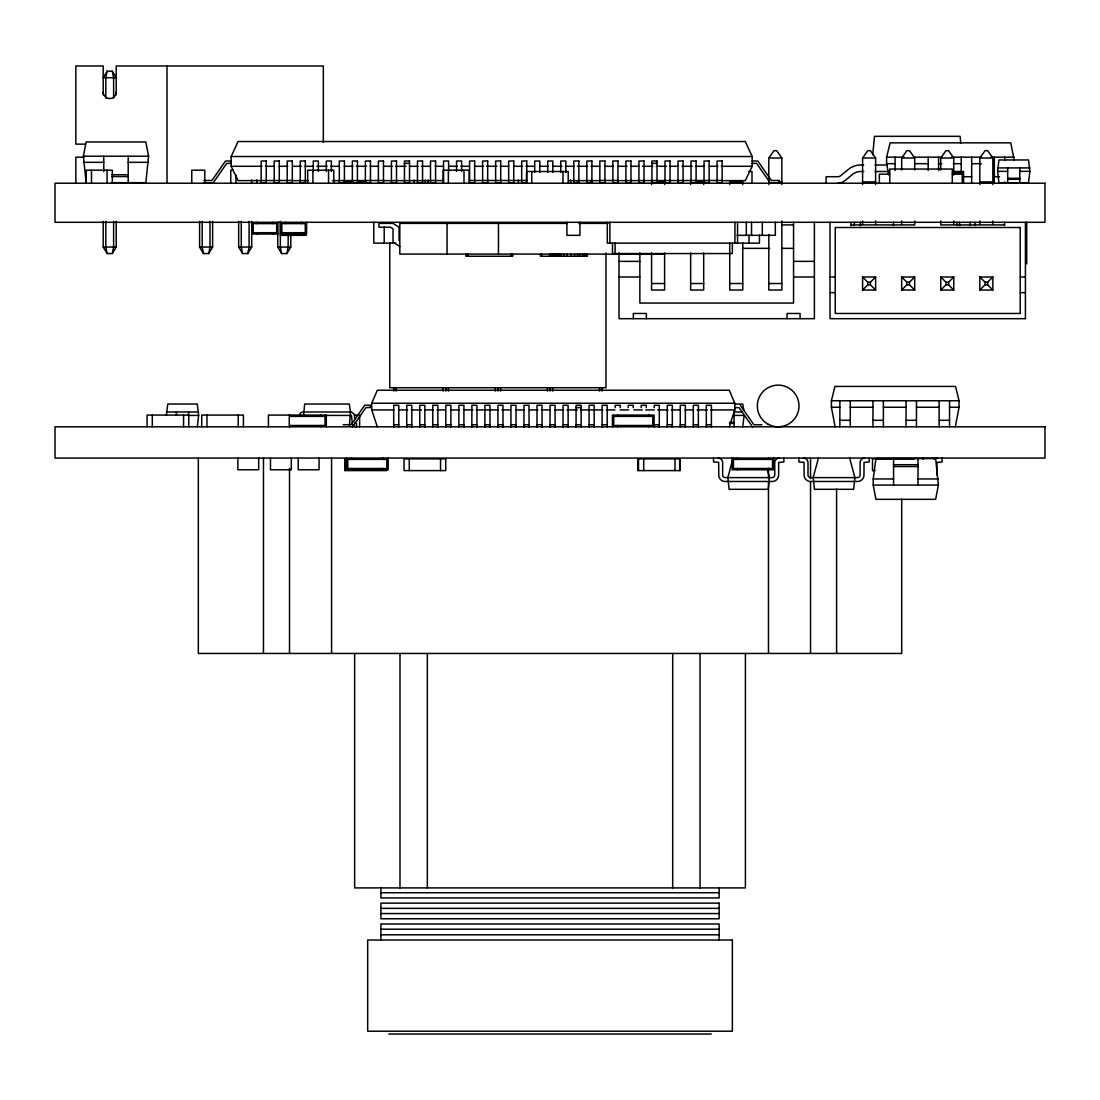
<?xml version="1.0" encoding="UTF-8"?>
<svg xmlns="http://www.w3.org/2000/svg" width="1100" height="1100" viewBox="0 0 1100 1100"><rect width="100%" height="100%" fill="white"/><g stroke="black" fill="none" stroke-linecap="round" stroke-linejoin="round"><path stroke-width="1.5" d="M354.819 422.359L355.066 423.321L356.538 423.39L356.538 426.8M872.699 154.866L874.514 136.331L960.094 136.331L960.754 143.069M349.47 425.178L350.474 411.991L349.305 404.03L304.686 404.03L303.518 415.415M197.299 426.8L198.646 415.415L197.299 404.03L167.722 404.03L166.375 415.415M742.761 426.8L744.109 415.415L734.03 415.415M1029.861 171.339L1028.514 182.724L998.938 182.724L997.59 171.339L998.938 159.954L1028.514 159.954L1029.861 171.339L1019.782 171.339M86.13 182.696L83.394 156.214L86.13 141.969L145.833 141.969L148.569 156.214L145.833 182.696L111.402 182.696M873.207 478.954L875.944 458.59L935.646 458.59L938.383 485.072L935.646 499.331L875.944 499.331L873.207 485.072L873.207 478.954L893.571 478.954M853.971 225.555L854.59 222.296M955.336 426.8L959.062 407.261L959.062 400.757L955.543 386.43L834.914 386.43L831.407 400.757L831.407 407.261L835.12 426.8M107.099 71.198L103.194 77.715L116.215 77.715L112.31 71.198L107.099 71.198L105.806 77.715L105.806 98.244M103.194 221.389L103.194 247.046L107.099 253.564L112.31 253.564L113.616 247.046L113.616 221.389M199.581 221.389L199.581 247.046L203.486 253.564L208.697 253.564L210.004 247.046L210.004 221.389M238.659 221.389L238.659 247.046L242.564 253.564L247.775 253.564L249.081 247.046L249.081 221.389M277.736 233.365L277.736 247.046L281.641 253.564L286.853 253.564L288.159 247.046L288.159 235.07M888.773 175.079L886.614 163.68L886.614 157.176L890.134 142.849L1010.749 142.849L1014.269 160.421M299.296 415.374L300.534 412.94L302.569 411.991L351.423 411.991L354.351 414.274L354.819 419.402M733.067 458.067L727.856 477.606L729.107 489.321L768.295 489.321L769.546 477.606L767.374 469.466M818.414 458.067L813.202 477.606L814.454 489.321L853.641 489.321L854.879 477.606L849.668 458.067M729.245 426.8L734.814 409.929L734.814 403.232L729.245 390.225L377.314 390.225L371.745 403.232L371.745 409.929L377.314 426.8M292.311 180.482L238.054 180.62L231.151 166.292L231.151 156.516L238.054 141.542L745.277 141.542L752.18 156.516L752.18 166.292L745.277 180.62L723.003 180.62M112.31 253.564L116.215 247.046L116.215 221.389M208.697 253.564L212.616 247.046L212.616 221.389M247.775 253.564L251.694 247.046L251.694 221.389M286.853 253.564L290.771 247.046L290.771 235.07M352.413 427.034L365.956 407.564L370.384 407.564L370.384 405.226L364.732 405.226L351.189 424.683L343.186 424.683M768.804 184.539L768.804 158.015L774.015 150.659L776.628 150.659L781.839 158.015L781.839 184.539M862.593 184.539L862.593 158.015L867.804 150.659L870.402 150.659L875.614 158.015L875.614 184.539M901.67 169.978L901.67 158.015L906.881 150.659L909.48 150.659L914.691 158.015L914.691 169.978M940.747 169.978L940.747 158.015L945.959 150.659L948.558 150.659L953.769 158.015L953.769 175.093M979.825 184.539L979.825 158.015L985.036 150.659L987.635 150.659L992.846 158.015L992.846 184.539M862.593 290.029L867.804 284.817L867.804 282.219L862.593 277.007L875.614 277.007L875.614 290.029L862.593 290.029L862.593 277.007M867.804 282.219L870.402 282.219L875.614 277.007M901.67 290.029L906.881 284.817L906.881 282.219L901.67 277.007L914.691 277.007L914.691 290.029L901.67 290.029L901.67 277.007M914.691 290.029L909.48 284.817L909.48 282.219L914.691 277.007M940.747 290.029L945.959 284.817L945.959 282.219L940.747 277.007L953.769 277.007L953.769 290.029L940.747 290.029L940.747 277.007M945.959 282.219L948.558 282.219L953.769 277.007M979.825 290.029L985.036 284.817L985.036 282.219L979.825 277.007L992.846 277.007L992.846 290.029L979.825 290.029L979.825 277.007M985.036 282.219L987.635 282.219L992.846 277.007M85.608 144.141L75.845 144.141L75.845 65.986L103.194 65.986L103.194 94.82M83.394 156.214L148.569 156.214M231.151 156.516L752.18 156.516M83.985 157.176L75.845 157.176L75.845 183.219M886.614 157.176L904.2 157.176M913.591 157.176L941.82 157.176M951.541 157.176L981.379 157.176M991.1 157.176L1014.269 157.176M768.804 158.015L781.839 158.015M862.593 158.015L875.614 158.015M901.67 158.015L914.691 158.015M940.747 158.015L953.769 158.015M979.825 158.015L992.846 158.015M231.151 161.012L225.5 161.012L211.956 180.482L203.954 180.482M752.18 161.012L757.831 161.012L771.375 180.482L779.378 180.482L779.378 182.82L770.151 182.82L756.607 163.364L752.18 163.364M83.394 162.333L103.757 162.333M128.205 162.333L148.569 162.333M231.151 163.364L226.724 163.364L213.18 182.82L203.954 182.82M404.456 163.364L409.53 163.364M651.942 163.364L657.03 163.364M886.614 163.68L895.084 163.68M915.214 163.68L928.166 163.68M938.589 163.68L941.82 163.68M953.15 163.68L961.249 163.68M971.671 163.68L981.379 163.68M863.679 164.986L859.471 165.014A19.044 19.044 0 0 0 849.351 168.63L840.414 175.89A4.263 4.263 0 0 1 838.145 176.701L826.128 176.715L826.128 183.219M875.091 164.986L886.902 164.986M231.151 166.292L262.048 166.292M265.471 166.292L274.038 166.292M279.18 166.292L287.746 166.292M292.889 166.292L301.455 166.292M304.893 166.292L313.459 166.292M316.882 166.292L327.168 166.292M330.591 166.292L339.157 166.292M344.3 166.292L352.866 166.292M356.304 166.292L366.589 166.292M370.013 166.292L378.579 166.292M383.721 166.292L392.288 166.292M395.711 166.292L405.996 166.292M409.42 166.292L418 166.292M421.424 166.292L429.99 166.292M435.132 166.292L443.699 166.292M448.841 166.292L457.408 166.292M460.845 166.292L469.411 166.292M474.554 166.292L483.12 166.292M486.544 166.292L496.829 166.292M500.252 166.292L508.819 166.292M513.961 166.292L522.541 166.292M525.965 166.292L534.531 166.292M539.674 166.292L548.24 166.292M553.382 166.292L561.949 166.292M565.373 166.292L573.952 166.292M577.376 166.292L587.661 166.292M591.085 166.292L599.651 166.292M604.794 166.292L613.36 166.292M618.502 166.292L627.069 166.292M630.506 166.292L639.072 166.292M642.496 166.292L652.781 166.292M656.205 166.292L666.49 166.292M669.914 166.292L678.48 166.292M681.918 166.292L692.202 166.292M695.626 166.292L704.192 166.292M709.335 166.292L717.901 166.292M721.325 166.292L752.18 166.292M997.59 167.915L1029.861 167.915M233.379 170.197L230.766 170.197L230.766 183.219M748.688 171.504L752.001 171.504L752.001 183.219M863.747 171.504L860.558 171.504A12.54 12.54 0 0 0 852.624 174.336L844.731 180.785A10.766 10.766 0 0 1 837.911 183.219M875.091 171.504L888.594 171.504M953.673 171.504L963.572 171.504L963.572 183.219M997.59 171.339L1007.669 171.339M953.673 172.796L962.266 172.796L962.266 181.926M889.763 174.157L879.34 174.157L879.34 183.219M952.284 174.157L962.706 174.157L962.706 183.219M111.911 174.735L128.205 174.735M111.911 176.591L128.205 176.591M962.555 176.715L971.671 176.715M994.331 176.715L999.543 176.715M1007.669 178.282L1019.782 178.282M1007.669 179.314L1019.782 179.314M292.889 180.62L308.303 180.62M332.296 180.62L383.487 180.482M383.707 180.62L429.976 180.62M430.513 180.482L443.685 180.62M469.59 180.482L526.763 180.482M568.783 180.62L599.624 180.62M599.844 180.482L617.952 180.482M618.475 180.62L722.15 180.482M344.135 181.926L353.031 181.926M357.72 181.926L366.314 181.926M656.466 181.926L664.606 181.926L664.606 184.539M695.544 181.926L703.684 181.926L703.684 184.539M778.58 181.926L781.839 181.926M862.593 181.926L875.614 181.926M979.825 181.926L992.846 181.926M566.94 223.383L399.822 223.383L399.822 254.086L664.496 254.086M578.916 223.383L608.011 223.383M781.798 224.909L793.554 224.909M850.864 224.909L914.691 224.909L914.691 221.004M1004.575 224.909L940.747 224.909L940.747 221.004M280.239 235.331L306.295 235.331M736.945 235.331L775.321 235.331L775.321 222.296M395.725 243.141L373.794 243.141L373.794 222.296M103.194 247.046L116.215 247.046M199.581 247.046L212.616 247.046M238.659 247.046L251.694 247.046M277.736 247.046L290.771 247.046M742.321 248.353L769.643 248.353M781.605 248.353L793.554 248.353M587.441 256.259L540.485 256.259L540.485 254.086M619.011 261.374L639.856 261.374M793.554 261.374L814.399 261.374M619.011 277.007L639.856 277.007M793.554 277.007L814.399 277.007M830.032 277.007L835.244 277.007M1020.209 277.007L1025.42 277.007M906.881 282.219L909.48 282.219M651.571 283.525L664.606 283.525M690.649 283.525L703.684 283.525M729.726 283.525L742.761 283.525M768.804 283.525L781.839 283.525M867.804 284.817L870.402 284.817L875.614 290.029M906.881 284.817L909.48 284.817M945.959 284.817L948.558 284.817L953.769 290.029M985.036 284.817L987.635 284.817L992.846 290.029M830.032 292.641L835.244 292.641M1020.209 292.641L1025.42 292.641M831.407 400.757L959.062 400.757M371.745 403.232L734.814 403.232M734.553 404.03L742.761 404.03L743.848 410.41M831.407 407.261L839.878 407.261M850.286 407.261L872.96 407.261M883.383 407.261L906.043 407.261M916.465 407.261L939.125 407.261M949.548 407.261L959.062 407.261M576.07 407.632L581.144 407.632M734.662 407.632L739.104 407.632L752.648 427.089M371.745 409.929L394.006 409.929M399.149 409.929L407.701 409.929M411.125 409.929L421.41 409.929M424.834 409.929L433.4 409.929M436.824 409.929L445.39 409.929M450.519 409.929L459.085 409.929M464.228 409.929L472.78 409.929M476.217 409.929L498.479 409.929M501.902 409.929L510.469 409.929M515.598 409.929L524.164 409.929M529.306 409.929L537.873 409.929M541.296 409.929L549.849 409.929M554.991 409.929L563.558 409.929M566.981 409.929L577.252 409.929M580.676 409.929L602.951 409.929M606.375 409.929L614.928 409.929M620.07 409.929L628.636 409.929M633.779 409.929L642.331 409.929M645.755 409.929L654.321 409.929M657.745 409.929L668.03 409.929M671.454 409.929L680.02 409.929M685.149 409.929L693.715 409.929M697.139 409.929L707.41 409.929M710.848 409.929L734.814 409.929M166.375 411.991L198.646 411.991M742.431 411.991L734.03 411.991L734.03 426.8M354.406 415.085L359.618 415.085L359.618 426.8M198.646 415.415L188.554 415.415L188.554 411.991M325.325 415.415L351.45 415.429L352.206 422.249A5.225 5.225 0 0 0 352.316 423.94L352.467 424.476M839.878 420.296L850.286 420.296M872.96 420.296L883.383 420.296M906.043 420.296L916.465 420.296M939.125 420.296L949.548 420.296M729.492 422.359L734.03 422.359M729.492 423.39L734.03 423.39M393.704 424.737L398.791 424.737M406.739 424.737L411.812 424.737M419.76 424.737L424.834 424.737M432.781 424.737L437.869 424.737M445.803 424.737L450.89 424.737M458.837 424.737L463.911 424.737M471.859 424.737L476.946 424.737M484.88 424.737L489.967 424.737M497.915 424.737L502.989 424.737M510.936 424.737L516.024 424.737M523.957 424.737L529.045 424.737M536.993 424.737L542.066 424.737M550.014 424.737L555.101 424.737M563.035 424.737L568.123 424.737M576.07 424.737L581.144 424.737M589.091 424.737L594.179 424.737M602.112 424.737L607.2 424.737M654.225 424.737L659.299 424.737M667.246 424.737L672.32 424.737M680.268 424.737L685.355 424.737M693.303 424.737L698.376 424.737M706.324 424.737L711.398 424.737M761.86 424.737L753.871 424.737L740.327 405.281M347.435 458.865L344.822 458.865L344.822 470.594L386.815 470.594M914.183 458.865L872.492 458.865L872.492 470.594L875.105 470.594M893.571 464.695L918.019 464.695M893.571 466.551L918.019 466.551M918.019 478.954L938.383 478.954M873.207 485.072L938.383 485.072M380.916 892.732L719.139 892.732M380.916 908.352L719.139 908.352M380.916 913.564L719.139 913.564M380.916 929.197L719.139 929.197M380.916 934.808L719.139 934.808M388.795 1034.014L711.246 1034.014M355.245 426.8L352.674 424.971M399.85 246.51L393.03 242.165L393.03 228.814L390.541 227.232L378.978 227.232L378.978 223.383L393.03 223.383L399.053 227.232L399.053 240.584M281.641 253.564L280.349 247.046L280.349 221.389M242.564 253.564L241.271 247.046L241.271 221.389M203.486 253.564L202.194 247.046L202.194 221.389M112.31 71.198L113.616 77.715L113.616 98.244M107.099 253.564L105.806 247.046L105.806 221.389M974.806 222.296L975.425 225.555M1026.713 222.296L1026.713 263.986M1025.42 222.296L1025.42 318.684L830.032 318.684L830.032 222.296M1019.782 167.915L1019.782 182.724M1007.669 167.915L1007.669 182.724M1004.754 157.176L1004.754 160.421M1004.754 181.94L1004.754 183.219M1004.575 222.296L1004.575 225.692M994.331 157.176L994.331 183.219M992.846 221.004L992.846 224.386M987.635 282.219L987.635 284.817M979.825 221.004L979.825 224.386M971.671 157.176L971.671 183.219M970.062 222.296L970.062 225.555M961.249 157.176L961.249 172.769M959.64 222.296L959.64 225.555M958.361 171.504L958.361 172.796M957.027 222.296L957.027 225.5M953.769 221.004L953.769 224.386M952.284 183.219L952.284 169.056L889.763 169.056L889.763 183.219M949.548 400.757L949.548 426.8M948.558 282.219L948.558 284.817M942.067 458.067L942.067 461.973L936.898 462.454L936.856 475.131M939.125 400.757L939.125 426.8M938.589 157.176L938.589 170.541M928.166 157.176L928.166 170.541M923.244 458.067L923.244 459.374M918.019 458.59L918.019 485.072M916.465 400.757L916.465 426.8M906.043 400.757L906.043 426.8M901.711 499.194L901.711 653.455L198.33 653.455L198.33 458.067M901.67 221.004L901.67 224.386M895.084 157.176L895.084 170.541M893.461 222.296L893.461 225.555M893.571 458.59L893.571 485.072M883.383 400.757L883.383 426.8M875.614 221.004L875.614 224.386M872.96 400.757L872.96 426.8M870.402 282.219L870.402 284.817M869.206 458.067L869.206 461.973L864.036 462.454L863.954 475.846A6.518 6.518 0 0 1 858.344 481.47L809.751 481.47A6.518 6.518 0 0 1 804.128 475.846L804.031 462.371L798.875 461.973L798.875 458.067M862.593 221.004L862.593 224.386M860.379 222.296L860.379 225.555M850.864 222.296L850.864 225.692M850.286 400.757L850.286 426.8M839.878 400.757L839.878 426.8M836.591 488.909L836.591 653.455M814.399 222.296L814.399 318.684L619.011 318.684L619.011 252.876M810.535 458.067L810.535 478.638M810.535 482.061L810.535 653.455M800.071 318.684L800.071 313.472L787.05 313.472L787.05 318.684M793.554 222.296L793.554 303.064L639.856 303.064L639.856 252.876M783.874 458.067L783.874 461.973L778.69 462.454L778.607 475.846A6.518 6.518 0 0 1 772.997 481.47L724.405 481.47A6.518 6.518 0 0 1 718.781 475.846L718.685 462.371L713.529 461.973L713.529 458.067M781.839 221.004L781.839 290.029L768.804 290.029L768.804 234.52M773.836 458.067L773.836 469.783L732.16 469.783L732.16 458.067M768.625 458.067L768.625 459.374M768.625 468.49L768.625 469.783M768.46 468.353L768.46 478.638M768.46 482.061L768.46 653.455M762.3 222.296L762.3 235.331M759.426 235.125L759.426 243.141L607.296 243.141L607.296 222.296M751.534 222.296L751.534 235.331M749.004 235.125L749.004 243.141M746.322 222.296L746.322 235.331M745.415 653.455L745.415 887.906L354.64 887.906L354.64 653.455M742.761 184.539L742.761 181.926L729.726 181.926L729.726 184.539M742.761 242.976L742.761 290.029L729.726 290.029L729.726 243.141M737.55 222.296L737.55 243.141M737.371 458.067L737.371 459.374M737.371 468.49L737.371 469.783M734.938 222.296L734.938 243.141M732.339 243.141L732.339 253.564L612.494 253.564L612.494 243.141M719.139 887.906L719.139 897.944L380.916 897.944L380.916 887.906M719.139 940.019L719.139 923.986L380.916 923.986L380.916 940.019M711.398 427.089L711.398 405.281L706.324 405.281L706.324 427.089M705.114 181.926L705.114 183.219M703.684 252.931L703.684 290.029L690.649 290.029L690.649 252.931M700.054 653.455L700.054 887.906M698.376 427.089L698.376 405.281L693.303 405.281L693.303 427.089M690.649 181.926L690.649 184.539M685.355 427.089L685.355 405.281L680.268 405.281L680.268 427.089M679.663 458.865L679.663 470.594M674.974 458.865L674.974 470.594M672.705 653.455L672.705 887.906M672.32 427.089L672.32 405.281L667.246 405.281L667.246 427.089M664.606 252.931L664.606 290.029L651.571 290.029L651.571 252.931M659.299 427.089L659.299 405.281L654.225 405.281L654.225 407.632M654.101 426.8L654.101 415.085L612.411 415.085L612.411 426.8M651.571 181.926L651.571 184.539M648.89 415.085L648.89 416.377M648.89 425.494L648.89 426.8M646.374 318.684L646.374 313.472L633.339 313.472L633.339 318.684M646.277 407.632L646.277 405.281L641.19 405.281L641.19 407.632M643.706 458.865L643.706 470.594M638.495 458.865L638.495 470.594M633.243 407.632L633.243 405.281L628.169 405.281L628.169 407.632M620.221 407.632L620.221 405.281L615.148 405.281L615.148 407.632M617.623 415.085L617.623 416.377M617.623 425.494L617.623 426.8M615.106 243.141L615.106 253.564M609.895 222.296L609.895 243.141M607.2 427.089L607.2 405.281L602.112 405.281L602.112 427.089M605.976 253L605.976 387.723L389.771 387.723L389.771 242.77M602.126 387.723L602.126 391.119M599.527 387.723L599.527 391.119M594.179 427.089L594.179 405.281L589.091 405.281L589.091 427.089M590.48 181.926L590.48 183.219M587.441 254.086L587.345 256.259M587.07 254.086L587.056 256.259M586.204 254.086L586.204 256.259M584.774 254.086L584.774 256.259M582.78 254.086L582.78 256.259M581.144 427.089L581.144 405.281L576.07 405.281L576.07 427.089M580.332 254.086L580.332 256.259M579.934 222.296L579.934 235.331L566.913 235.331L566.913 222.296M577.582 254.086L577.582 256.259M577.197 181.926L577.197 183.219M574.502 254.086L574.502 256.259M571.12 254.086L571.12 256.259M570.543 180.042L570.543 183.425M568.219 183.219L568.219 171.504L526.529 171.504L526.529 183.219M568.123 427.089L568.123 405.281L563.035 405.281L563.035 427.089M567.009 254.086L567.009 256.259M565.84 172.37L565.84 161.012L560.766 161.012L560.766 172.37M563.709 254.086L563.709 256.259M563.007 171.504L563.007 183.219M561.082 254.086L561.082 256.259M559.034 254.086L559.034 256.259M557.934 254.086L557.934 256.259M557.15 254.086L557.15 256.259M556.71 254.086L556.71 256.259M556.49 254.086L556.49 256.259M555.019 254.086L555.019 256.259M555.101 427.089L555.101 405.281L550.014 405.281L550.014 427.089M553.176 254.086L553.176 256.259M552.819 172.37L552.819 161.012L547.745 161.012L547.745 172.37M552.626 387.723L552.626 391.119M551.636 254.086L551.636 256.259M550.426 254.086L550.426 256.259M550.248 254.086L550.248 256.259M550.027 387.723L550.027 391.119M549.56 254.086L549.56 256.259M547.415 387.723L547.415 391.119M542.066 427.089L542.066 405.281L536.993 405.281L536.993 427.089M541.502 254.086L541.502 256.259M541.42 254.086L541.365 256.259M541.131 254.086L541.131 256.259M540.952 254.086L540.952 256.259M540.664 254.086L540.705 256.259M539.798 172.37L539.798 161.012L534.71 161.012L534.71 172.37M531.74 171.504L531.74 183.219M529.045 427.089L529.045 405.281L523.957 405.281L523.957 427.089M518.43 180.042L518.43 183.425M516.024 427.089L516.024 405.281L510.936 405.281L510.936 427.089M512.669 254.086L512.669 256.259L466.139 256.259L466.139 254.086M512.421 254.086L512.421 256.259M511.651 254.086L511.857 256.259M511.211 254.086L511.211 256.259M502.989 427.089L502.989 405.281L497.915 405.281L497.915 427.089M500.527 387.723L500.527 391.119M498.465 223.383L498.465 254.086M497.915 387.723L497.915 391.119M495.316 387.723L495.316 391.119M489.967 427.089L489.967 405.281L484.88 405.281L484.88 427.089M476.946 427.089L476.946 405.281L471.859 405.281L471.859 427.089M469.219 183.219L469.219 170.197L443.163 170.197L443.163 183.219M467.913 254.086L467.913 256.259M467.418 254.086L467.555 256.259M466.95 254.086L466.95 256.259M466.386 254.086L466.345 256.259M464.007 170.197L464.007 183.219M463.911 427.089L463.911 405.281L458.837 405.281L458.837 427.089M461.643 171.476L461.643 161.012L456.555 161.012L456.555 171.476M450.89 427.089L450.89 405.281L445.803 405.281L445.803 427.089M448.607 171.476L448.607 161.012L443.534 161.012L443.534 182.82M448.429 387.723L448.429 391.119M448.374 170.197L448.374 183.219M447.054 223.383L447.054 254.086M445.816 387.723L445.816 391.119M443.217 387.723L443.217 391.119M440.536 458.865L440.536 470.594M437.869 427.089L437.869 405.281L432.781 405.281L432.781 427.089M428.189 179.96L428.189 183.219M427.336 653.455L427.336 887.906M425.301 180.042L425.301 183.425M424.834 427.089L424.834 405.281L419.76 405.281L419.76 427.089M414.232 180.042L414.232 183.425M411.812 427.089L411.812 405.281L406.739 405.281L406.739 427.089M409.269 458.865L409.269 470.594M399.987 653.455L399.987 887.906M398.791 427.089L398.791 405.281L393.704 405.281L393.704 427.089M396.316 387.723L396.316 391.119M393.717 387.723L393.717 391.119M388.176 458.067L388.176 469.783L346.486 469.783L346.486 458.067M384.216 227.109L384.216 243.141M382.965 458.067L382.965 459.374M382.965 468.49L382.965 469.783M362.409 181.926L362.409 183.219M351.697 458.067L351.697 459.374M351.697 468.49L351.697 469.783M346.775 181.926L346.775 183.219M345.139 458.865L345.139 470.594M333.754 183.219L333.754 170.197L307.697 170.197L307.697 183.219M331.581 458.067L331.581 653.455M331.389 171.476L331.389 161.012L326.301 161.012L326.301 171.476M328.543 170.197L328.543 183.219M326.315 426.8L326.315 415.085L268.428 415.085L268.428 426.8M323.331 142.45L323.331 65.986L116.215 65.986L116.215 94.82M321.104 415.085L321.104 416.377M321.104 425.494L321.104 426.8M319.055 458.067L319.055 469.783L298.224 469.783L298.224 458.067M318.354 171.476L318.354 161.012L313.28 161.012L313.28 171.476M312.909 170.197L312.909 183.219M306.584 222.296L306.584 234.025L280.528 234.025L280.528 222.296M301.373 222.296L301.373 223.603M301.373 232.719L301.373 234.025M291.308 458.067L291.308 469.783L270.476 469.783L270.476 458.067M289.85 415.085L289.85 416.377L325.022 416.377L325.022 425.494L289.85 425.494L289.85 426.8M289.506 468.353L289.506 653.455M289.272 415.085L289.272 426.8M285.739 222.296L285.739 223.603M285.739 232.719L285.739 234.025M277.97 222.296L277.97 234.025L251.928 234.025L251.928 222.296M272.759 222.296L272.759 223.603M272.759 232.719L272.759 234.025M263.464 458.067L263.464 653.455M258.692 458.067L258.692 469.783L237.861 469.783L237.861 458.067M257.139 222.296L257.139 223.603M257.139 232.719L257.139 234.025M256.822 179.96L256.822 183.219M251.611 179.96L251.611 183.219M243.43 426.8L243.43 415.085L201.74 415.085L201.74 426.8M238.219 415.085L238.219 426.8M235.978 175.079L235.978 183.219M206.951 415.085L206.951 426.8M204.792 183.219L204.792 170.197L191.771 170.197L191.771 183.219M188.774 426.8L188.774 415.085L147.084 415.085L147.084 426.8M183.562 415.085L183.562 426.8M176.454 411.991L176.454 415.415M167.021 65.986L167.021 183.219M152.295 415.085L152.295 426.8M128.205 156.214L128.205 182.696M112.31 183.219L112.31 170.197L86.267 170.197L86.267 183.219M107.099 170.197L107.099 183.219M103.757 156.214L103.757 171.724M91.479 170.197L91.479 183.219M116.215 92.042A6.518 6.518 0 0 1 109.711 98.56A6.518 6.518 0 0 1 103.194 92.042M864.655 458.067A4.565 4.565 0 0 0 860.09 462.619L860.09 474.994A2.599 2.599 0 0 1 857.491 477.606L810.604 477.606A2.599 2.599 0 0 1 807.991 474.994L807.991 462.619A4.565 4.565 0 0 0 803.426 458.067M779.309 458.067A4.565 4.565 0 0 0 774.744 462.619L774.744 474.994A2.599 2.599 0 0 1 772.145 477.606L725.258 477.606A2.599 2.599 0 0 1 722.645 474.994L722.645 462.619A4.565 4.565 0 0 0 718.094 458.067M934.285 459.401A4.565 4.565 0 0 1 937.516 458.067M266.255 161.012L261.168 161.012L261.168 182.82L266.255 182.82L266.255 161.012M279.276 161.012L274.202 161.012L274.202 182.82L279.276 182.82L279.276 161.012M292.311 161.012L287.224 161.012L287.224 182.82L292.311 182.82L292.311 161.012M305.332 161.012L300.245 161.012L300.245 182.82L305.332 182.82L305.332 161.012M344.41 161.012L339.322 161.012L339.322 182.82L344.41 182.82L344.41 161.012M357.431 161.012L352.357 161.012L352.357 182.82L357.431 182.82L357.431 161.012M370.466 161.012L365.379 161.012L365.379 182.82L370.466 182.82L370.466 161.012M383.487 161.012L378.4 161.012L378.4 182.82L383.487 182.82L383.487 161.012M396.509 161.012L391.435 161.012L391.435 182.82L396.509 182.82L396.509 161.012M409.53 161.012L404.456 161.012L404.456 182.82L409.53 182.82L409.53 161.012M422.565 161.012L417.478 161.012L417.478 182.82L422.565 182.82L422.565 161.012M435.586 161.012L430.513 161.012L430.513 182.82L435.586 182.82L435.586 161.012M474.664 161.012L469.59 161.012L469.59 182.82L474.664 182.82L474.664 161.012M487.685 161.012L482.611 161.012L482.611 182.82L487.685 182.82L487.685 161.012M500.72 161.012L495.632 161.012L495.632 182.82L500.72 182.82L500.72 161.012M513.741 161.012L508.668 161.012L508.668 182.82L513.741 182.82L513.741 161.012M526.763 161.012L521.689 161.012L521.689 182.82L526.763 182.82L526.763 161.012M578.875 161.012L573.788 161.012L573.788 182.82L578.875 182.82L578.875 161.012M591.896 161.012L586.822 161.012L586.822 182.82L591.896 182.82L591.896 161.012M604.918 161.012L599.844 161.012L599.844 182.82L604.918 182.82L604.918 161.012M617.952 161.012L612.865 161.012L612.865 182.82L617.952 182.82L617.952 161.012M630.974 161.012L625.9 161.012L625.9 182.82L630.974 182.82L630.974 161.012M643.995 161.012L638.921 161.012L638.921 182.82L643.995 182.82L643.995 161.012M657.03 161.012L651.942 161.012L651.942 182.82L657.03 182.82L657.03 161.012M670.051 161.012L664.977 161.012L664.977 182.82L670.051 182.82L670.051 161.012M683.072 161.012L677.999 161.012L677.999 182.82L683.072 182.82L683.072 161.012M696.107 161.012L691.02 161.012L691.02 182.82L696.107 182.82L696.107 161.012M709.129 161.012L704.041 161.012L704.041 182.82L709.129 182.82L709.129 161.012M722.15 161.012L717.076 161.012L717.076 182.82L722.15 182.82L722.15 161.012M1044.959 183.219L55 183.219L55 222.296L1044.959 222.296L1044.959 183.219M276.678 223.603L253.22 223.603L253.22 232.719L276.678 232.719L276.678 223.603M305.278 223.603L281.834 223.603L281.834 232.719L305.278 232.719L305.278 223.603M1020.209 227.508L835.244 227.508L835.244 313.472L1020.209 313.472L1020.209 227.508M652.795 416.377L613.717 416.377L613.717 425.494L652.795 425.494L652.795 416.377M1045 426.8L55.041 426.8L55.041 458.067L1045 458.067L1045 426.8M445.748 458.865L404.058 458.865L404.058 470.594L445.748 470.594L445.748 458.865M680.185 458.865L637.986 458.865L637.986 470.594L680.185 470.594L680.185 458.865M386.87 459.374L347.793 459.374L347.793 468.49L386.87 468.49L386.87 459.374M772.53 459.374L733.452 459.374L733.452 468.49L772.53 468.49L772.53 459.374M719.139 903.141L380.916 903.141L380.916 918.775L719.139 918.775L719.139 903.141M732.366 940.019L367.675 940.019L367.675 1031.195L732.366 1031.195L732.366 940.019M767.745 424.009A20.845 20.845 0 0 0 799.013 405.955A20.845 20.845 0 0 0 767.745 387.915A20.845 20.845 0 0 0 767.745 424.009"/></g></svg>
